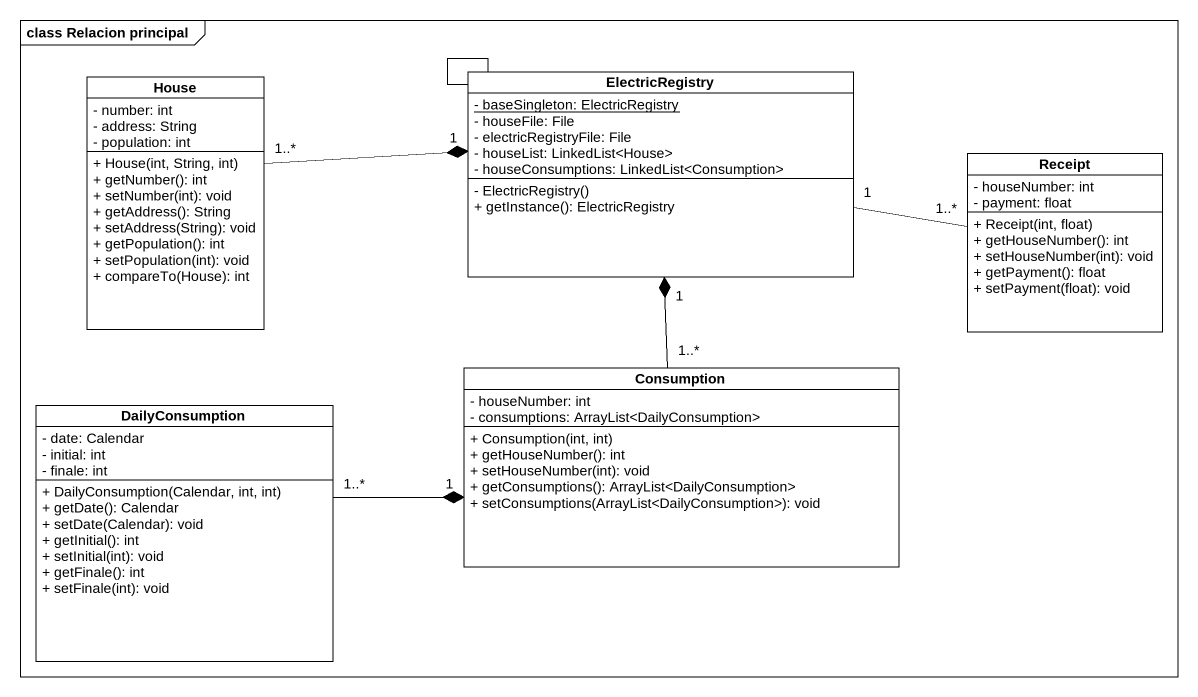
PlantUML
@startuml
mainframe class Relacion principal
hide circle
hide empty members
skinparam classAttributeIconSize 0
class House {
  - number: int
  - address: String
  - population: int
  + House(int, String, int)
  + getNumber(): int
  + setNumber(int): void
  + getAddress(): String
  + setAddress(String): void
  + getPopulation(): int
  + setPopulation(int): void
  + compareTo(House): int
}
class ElectricRegistry {
  {static} - baseSingleton: ElectricRegistry
  - houseFile: File
  - electricRegistryFile: File
  - houseList: LinkedList<House>
  - houseConsumptions: LinkedList<Consumption>
  - ElectricRegistry()
  + getInstance(): ElectricRegistry
}
class Receipt {
  - houseNumber: int
  - payment: float
  + Receipt(int, float)
  + getHouseNumber(): int
  + setHouseNumber(int): void
  + getPayment(): float
  + setPayment(float): void
}
class DailyConsumption {
  - date: Calendar
  - initial: int
  - finale: int
  + DailyConsumption(Calendar, int, int)
  + getDate(): Calendar
  + setDate(Calendar): void
  + getInitial(): int
  + setInitial(int): void
  + getFinale(): int
  + setFinale(int): void
}
class Consumption {
  - houseNumber: int
  - consumptions: ArrayList<DailyConsumption>
  + Consumption(int, int)
  + getHouseNumber(): int
  + setHouseNumber(int): void
  + getConsumptions(): ArrayList<DailyConsumption>
  + setConsumptions(ArrayList<DailyConsumption>): void
}
House "1..*" -right-* "1" ElectricRegistry
ElectricRegistry -- ElectricRegistry
ElectricRegistry "1" -right- "1..*" Receipt
DailyConsumption "1..*" -right-* "1" Consumption
Consumption "1..*" -up-* "1" ElectricRegistry
@enduml
